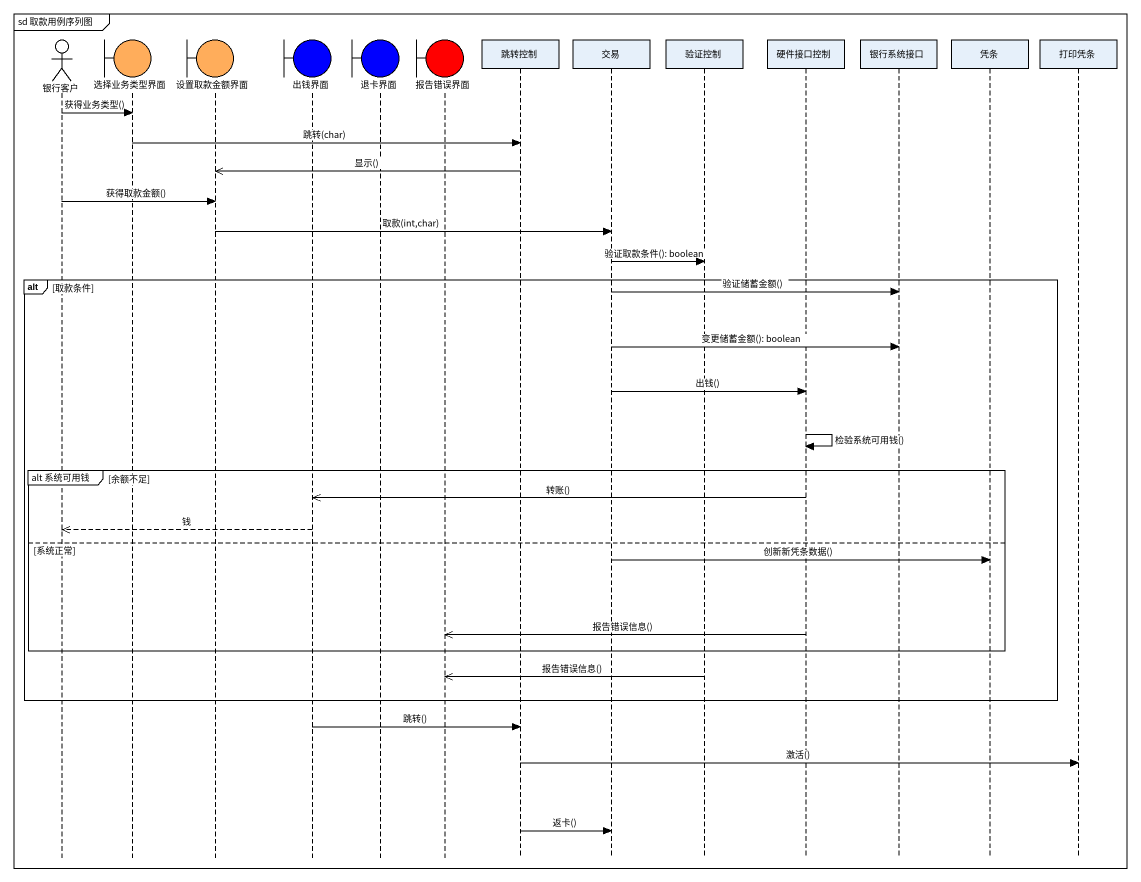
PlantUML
@startuml
mainframe sd 取款用例序列图
hide footbox
actor 银行客户
boundary 选择业务类型界面 #FFAD5B
boundary 设置取款金额界面 #FFAD5B
boundary 出钱界面 #0000FF
boundary 退卡界面 #0000FF
boundary 报告错误界面 #FF0000
participant 跳转控制
participant 交易
participant 验证控制
participant 硬件接口控制
participant 银行系统接口
participant 凭条
participant 打印凭条

银行客户 -> 选择业务类型界面 : 获得业务类型()
选择业务类型界面 -> 跳转控制 : 跳转(char)
跳转控制 ->> 设置取款金额界面 : 显示()
银行客户 -> 设置取款金额界面 : 获得取款金额()
设置取款金额界面 -> 交易 : 取款(int,char)
交易 -> 验证控制 : 验证取款条件(): boolean
alt 取款条件
  交易 -> 银行系统接口 : 验证储蓄金额()
  交易 -> 银行系统接口 : 变更储蓄金额(): boolean
  交易 -> 硬件接口控制 : 出钱()
  硬件接口控制 -> 硬件接口控制 : 检验系统可用钱()
  group alt 系统可用钱 [余额不足]
    硬件接口控制 ->> 出钱界面 : 转账()
    出钱界面 -->> 银行客户 : 钱
  else 系统正常
    交易 -> 凭条 : 创新新凭条数据()
    硬件接口控制 ->> 报告错误界面 : 报告错误信息()
  end
  验证控制 ->> 报告错误界面 : 报告错误信息()
end
出钱界面 -> 跳转控制 : 跳转()
跳转控制 -> 打印凭条 : 激活()
跳转控制 -> 交易 : 返卡()
@enduml
